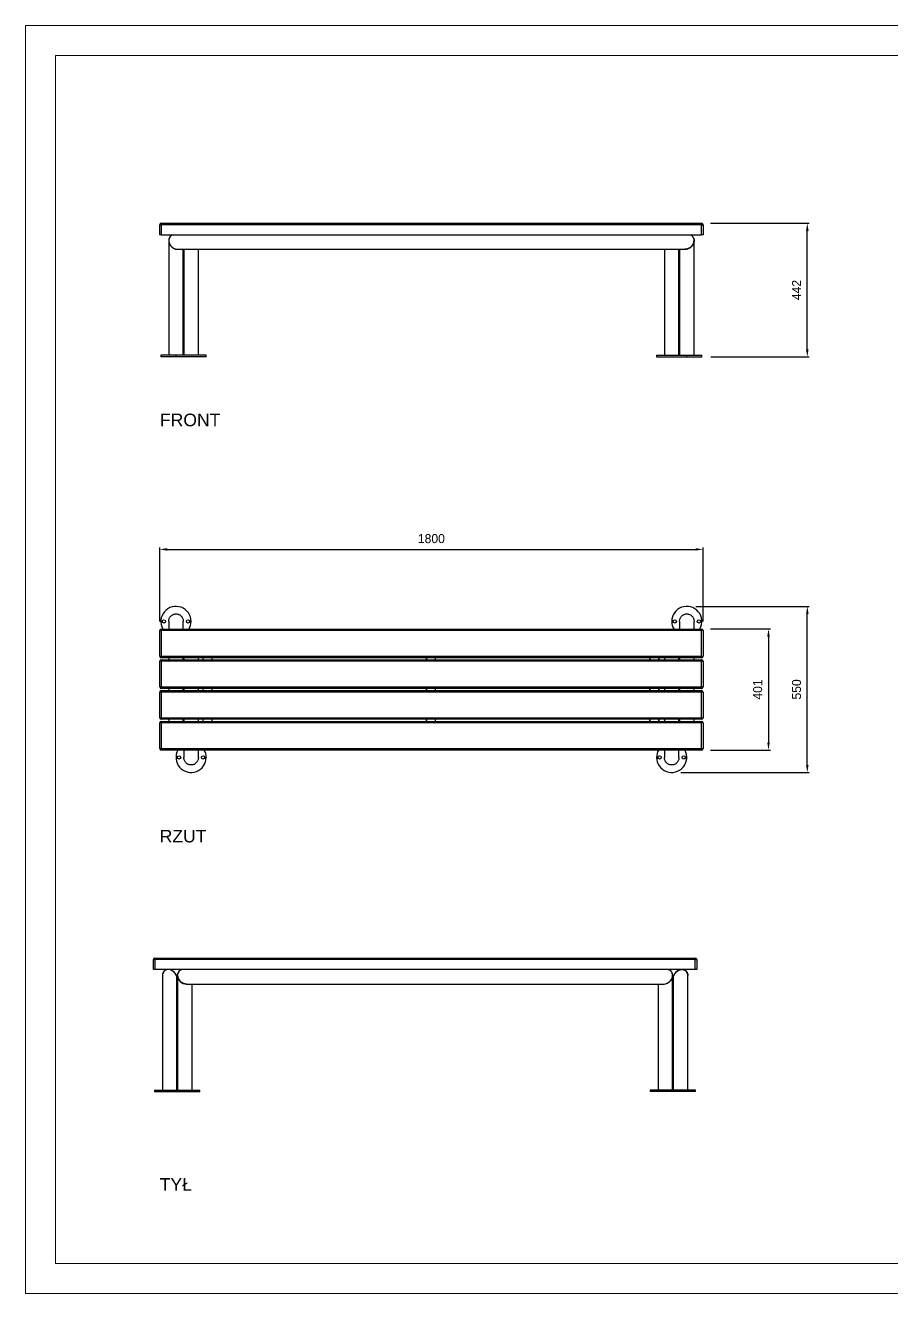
# Model space of a CAD drawing. Header units: millimetres. Extents: x 2407 to 8347, y -1852 to 2348.
# Drawn here: x 2407 to 5276, y -1852 to 2348 of the extents above; entities that cross this region are included whole.
import ezdxf

# ---------------------------------------------------------------- set-up
doc = ezdxf.new("R2010")
doc.units = ezdxf.units.MM
doc.header["$PDSIZE"] = -1
doc.layers.add('tabelka', color=155, linetype='Continuous')
doc.layers.add('WYMIAR', color=96, linetype='Continuous')
doc.dimstyles.new('1-1', dxfattribs={"dimtxt": 30, "dimasz": 25, "dimexe": 6.25, "dimexo": 30, "dimgap": 20.625, "dimtad": 1, "dimdec": 1, "dimtxsty": 'Standard', "dimcen": 0, "dimclrd": 2, "dimclre": 2, "dimclrt": 2, "dimadec": 0, "dimazin": 0, "dimtfac": 1, "dimtdec": 1, "dimtmove": 0, "dimatfit": 3, "dimfxl": 0, "dimarcsym": 0})

# ---------------------------------------------------------------- blocks, each defined once
blk = doc.blocks.new('front')
for p, q in [((2851.5, 1453.7), (2856.5, 1453.7)), ((2851.5, 1420.7), (2851.5, 1453.7)), ((2856.5, 1458.7), (2856.5, 1453.7)), ((2856.5, 1458.7), (4646.5, 1458.7)), ((2856.5, 1453.7), (2856.5, 1420.7)), ((4646.5, 1453.7), (2856.5, 1453.7)), ((4646.5, 1453.7), (4646.5, 1458.7)), ((4646.5, 1420.7), (4646.5, 1453.7)), ((4646.5, 1453.7), (4651.5, 1453.7)), ((4651.5, 1453.7), (4651.5, 1420.7)), ((2856.5, 1420.7), (2851.5, 1420.7)), ((2856.5, 1420.7), (4646.5, 1420.7)), ((2881.4, 1401.6), (2881.4, 1021.7)), ((4621.7, 1021.7), (4621.7, 1401.6)), ((4651.5, 1420.7), (4646.5, 1420.7)), ((2911.1, 1372.5), (4591.9, 1372.5)), ((2929.7, 1021.7), (2929.7, 1372.5)), ((2931.4, 1372.5), (2931.4, 1021.7)), ((2979.7, 1021.7), (2979.7, 1372.5)), ((4523.4, 1372.5), (4523.4, 1021.7)), ((4571.7, 1021.7), (4571.7, 1372.5)), ((4573.4, 1372.5), (4573.4, 1021.7)), ((2855.5, 1021.7), (2855.5, 1016.7)), ((2905.5, 1021.7), (2855.5, 1021.7)), ((2905.5, 1016.7), (2855.5, 1016.7)), ((2905.5, 1021.7), (2905.5, 1016.7)), ((3005.5, 1021.7), (2905.5, 1021.7)), ((3005.5, 1016.7), (2905.5, 1016.7)), ((3005.5, 1016.7), (3005.5, 1021.7)), ((4497.5, 1021.7), (4497.5, 1016.7)), ((4497.5, 1021.7), (4597.5, 1021.7)), ((4497.5, 1016.7), (4597.5, 1016.7)), ((4597.5, 1016.7), (4597.5, 1021.7)), ((4597.5, 1021.7), (4647.5, 1021.7)), ((4597.5, 1016.7), (4647.5, 1016.7)), ((4647.5, 1016.7), (4647.5, 1021.7))]:
    blk.add_line(p, q)
for centre, start, end in [((2856.5, 1453.7), 90, 180), ((4646.5, 1453.7), 0, 90)]:
    blk.add_arc(centre, 5, start, end)
for centre, major_axis, start_param, end_param in [((2905.5, 1396.7), (-18.9, 18.9), 5.723022, 6.954862), ((2905.5, 1396.7), (-18.9, 18.9), 0.671677, 2.469916), ((4597.5, 1396.7), (18.9, 18.9), 3.813269, 6.843349)]:
    blk.add_ellipse(centre, major_axis=major_axis, ratio=0.794987, start_param=start_param, end_param=end_param)
for points, knots in [([(2881.8, 1406.2), (2881.8, 1406.1), (2881.8, 1405.9), (2881.7, 1405.5), (2881.6, 1405.2), (2881.6, 1404.8), (2881.5, 1404.5), (2881.5, 1404.1), (2881.4, 1403.5), (2881.4, 1402.5), (2881.3, 1401.2), (2881.4, 1399.8), (2881.5, 1398.7), (2881.7, 1397.8), (2881.8, 1397.1), (2881.9, 1396.5), (2882, 1396), (2882.1, 1395.8)], [0, 0, 0, 0, 0.036015, 0.07189, 0.107642, 0.143285, 0.178838, 0.214316, 0.249736, 0.37442, 0.498556, 0.62425, 0.750169, 0.812306, 0.874595, 0.937129, 1, 1, 1, 1]), ([(2882.2, 1407.5), (2882.1, 1407.4), (2882.1, 1407.2), (2882, 1406.9), (2881.9, 1406.6), (2881.9, 1406.4), (2881.8, 1406.2)], [0, 0, 0, 0, 0.251342, 0.5017281, 0.7512499, 1, 1, 1, 1]), ([(2882.1, 1395.8), (2882.1, 1395.7), (2882.2, 1395.4), (2882.3, 1395), (2882.4, 1394.6), (2882.5, 1394.1), (2882.6, 1393.9), (2882.7, 1393.7)], [0, 0, 0, 0, 0.198513, 0.397658, 0.597548, 0.798292, 1, 1, 1, 1]), ([(2883, 1409.9), (2883, 1409.8), (2882.9, 1409.6), (2882.7, 1409.2), (2882.6, 1408.9), (2882.5, 1408.6), (2882.4, 1408.2), (2882.3, 1407.9), (2882.2, 1407.6), (2882.2, 1407.5)], [0, 0, 0, 0, 0.144962, 0.289125, 0.432547, 0.575286, 0.717401, 0.858952, 1, 1, 1, 1]), ([(2882.7, 1393.7), (2882.7, 1393.6), (2882.8, 1393.3), (2883, 1392.9), (2883.1, 1392.4), (2883.3, 1392), (2883.5, 1391.6), (2883.7, 1391.2), (2884, 1390.4), (2884.5, 1389.3), (2885.3, 1388), (2886.1, 1386.7), (2887, 1385.4), (2887.9, 1384.3), (2888.8, 1383.1), (2889.8, 1382.1), (2890.8, 1381.1), (2891.9, 1380.2), (2892.8, 1379.4), (2893.7, 1378.7), (2894.6, 1378), (2895.5, 1377.5), (2896.4, 1376.9), (2897, 1376.5), (2897.3, 1376.4)], [0, 0, 0, 0, 0.017653, 0.0353801, 0.053191, 0.0710952, 0.0891024, 0.1072217, 0.1254623, 0.1876922, 0.2512924, 0.3130396, 0.376157, 0.4379071, 0.5009568, 0.563142, 0.6265193, 0.6882938, 0.7510925, 0.7999227, 0.8491815, 0.8989167, 0.9491745, 1, 1, 1, 1]), ([(4620.3, 1393.7), (4620.3, 1393.6), (4620.2, 1393.3), (4620.1, 1392.9), (4619.9, 1392.5), (4619.7, 1392.1), (4619.6, 1391.6), (4619.4, 1391.2), (4619.2, 1390.8), (4619, 1390.4), (4618.8, 1390), (4618.6, 1389.6), (4618.4, 1389.2), (4618.2, 1388.8), (4617.9, 1388.4), (4617.5, 1387.7), (4616.9, 1386.7), (4616.1, 1385.5), (4615.1, 1384.3), (4613.9, 1382.8), (4612.2, 1381.1), (4610.6, 1379.7), (4609.3, 1378.7), (4608.5, 1378.1), (4607.6, 1377.5), (4606.7, 1376.9), (4606.1, 1376.6), (4605.8, 1376.4)], [0, 0, 0, 0, 0.017099, 0.034314, 0.051649, 0.069109, 0.086696, 0.104415, 0.122269, 0.140262, 0.158398, 0.176679, 0.19511, 0.213693, 0.232431, 0.251327, 0.310604, 0.37193, 0.435376, 0.501002, 0.621303, 0.751082, 0.797293, 0.845285, 0.895064, 0.946634, 1, 1, 1, 1]), ([(4620, 1409.9), (4620, 1409.8), (4620.1, 1409.6), (4620.3, 1409.2), (4620.4, 1408.9), (4620.5, 1408.6), (4620.6, 1408.2), (4620.7, 1407.9), (4620.8, 1407.6), (4620.8, 1407.5)], [0, 0, 0, 0, 0.146048, 0.29099, 0.43485, 0.577656, 0.719432, 0.860204, 1, 1, 1, 1]), ([(4620.9, 1395.8), (4620.9, 1395.7), (4620.8, 1395.4), (4620.7, 1395), (4620.6, 1394.6), (4620.5, 1394.1), (4620.4, 1393.9), (4620.3, 1393.7)], [0, 0, 0, 0, 0.198182, 0.39722, 0.597168, 0.798078, 1, 1, 1, 1]), ([(4620.8, 1407.5), (4620.9, 1407.4), (4620.9, 1407.2), (4621, 1406.9), (4621.1, 1406.6), (4621.1, 1406.4), (4621.2, 1406.2)], [0, 0, 0, 0, 0.252072, 0.502734, 0.752029, 1, 1, 1, 1]), ([(4621.2, 1406.2), (4621.2, 1406.1), (4621.2, 1405.9), (4621.3, 1405.5), (4621.4, 1405.1), (4621.4, 1404.7), (4621.5, 1404.3), (4621.5, 1403.9), (4621.6, 1403.5), (4621.6, 1403.1), (4621.6, 1402.7), (4621.6, 1402.4), (4621.7, 1402), (4621.7, 1401.6), (4621.6, 1401), (4621.6, 1400.4), (4621.6, 1399.6), (4621.5, 1398.9), (4621.4, 1398.1), (4621.3, 1397.3), (4621.1, 1396.6), (4621, 1396.1), (4620.9, 1395.8)], [0, 0, 0, 0, 0.03932, 0.078441, 0.117373, 0.156125, 0.194709, 0.233135, 0.271413, 0.309553, 0.347566, 0.385464, 0.423255, 0.460952, 0.498564, 0.569885, 0.641189, 0.712551, 0.784042, 0.855735, 0.927697, 1, 1, 1, 1]), ([(2897.3, 1376.4), (2897.4, 1376.3), (2897.6, 1376.2), (2898, 1375.9), (2898.4, 1375.7), (2898.9, 1375.5), (2899.1, 1375.4), (2899.3, 1375.3)], [0, 0, 0, 0, 0.1988, 0.398169, 0.598138, 0.798738, 1, 1, 1, 1]), ([(2899.3, 1375.3), (2899.4, 1375.3), (2899.8, 1375.1), (2900.2, 1374.9), (2900.8, 1374.7), (2901.3, 1374.5), (2901.8, 1374.3), (2902.3, 1374.1), (2902.8, 1373.9), (2903.4, 1373.7), (2904.3, 1373.5), (2905.3, 1373.2), (2906.3, 1373), (2907, 1372.9), (2907.3, 1372.8)], [0, 0, 0, 0, 0.062145, 0.124389, 0.186745, 0.249226, 0.311847, 0.37462, 0.437559, 0.500677, 0.625519, 0.750287, 0.87508, 1, 1, 1, 1]), ([(4595.7, 1372.8), (4594.8, 1372.7), (4593.4, 1372.5), (4591.9, 1372.5), (4591.3, 1372.5)], [0, 0, 0, 0, 0.582735, 1, 1, 1, 1]), ([(4603.8, 1375.3), (4603.6, 1375.3), (4603.3, 1375.1), (4602.7, 1374.9), (4602.2, 1374.6), (4601.6, 1374.4), (4601, 1374.2), (4600.4, 1374), (4599.6, 1373.7), (4598.7, 1373.4), (4597.6, 1373.2), (4596.5, 1373), (4595.9, 1372.9), (4595.7, 1372.8)], [0, 0, 0, 0, 0.0613958, 0.1261679, 0.1943162, 0.2658408, 0.3407422, 0.4190206, 0.5006768, 0.6148988, 0.7749259, 0.9062459, 1, 1, 1, 1]), ([(4605.8, 1376.4), (4605.6, 1376.3), (4605.3, 1376.1), (4604.8, 1375.8), (4604.3, 1375.6), (4603.9, 1375.4), (4603.8, 1375.3)], [0, 0, 0, 0, 0.240198, 0.486929, 0.740195, 1, 1, 1, 1])]:
    blk.add_open_spline(points, degree=3, knots=knots)
blk = doc.blocks.new('rzut')
for p, q in [((2881.4, 339.3), (2881.4, 314.4)), ((2929.7, 314.4), (2929.7, 339.3)), ((4573.4, 339.3), (4573.4, 314.4)), ((4621.7, 314.4), (4621.7, 339.3)), ((2856.5, 309.4), (2851.5, 309.4)), ((2851.5, 224.4), (2851.5, 309.4)), ((2856.5, 314.4), (2856.5, 309.4)), ((2856.5, 314.4), (4646.5, 314.4)), ((4646.5, 309.4), (2856.5, 309.4)), ((2856.5, 309.4), (2856.5, 224.4)), ((4646.5, 309.4), (4646.5, 314.4)), ((4651.5, 309.4), (4646.5, 309.4)), ((4646.5, 224.4), (4646.5, 309.4)), ((4651.5, 309.4), (4651.5, 224.4)), ((2851.5, 224.4), (2856.5, 224.4)), ((2856.5, 224.4), (4646.5, 224.4)), ((2856.5, 224.4), (2856.5, 219.4)), ((4646.5, 219.4), (2856.5, 219.4)), ((2856.5, 212.4), (2856.5, 207.4)), ((2856.5, 212.4), (4646.5, 212.4)), ((2881.4, 219.4), (2881.4, 212.4)), ((2929.7, 212.4), (2929.7, 219.4)), ((2931.4, 219.4), (2931.4, 212.4)), ((2979.7, 212.4), (2979.7, 219.4)), ((2995.5, 212.4), (2995.5, 219.4)), ((2996, 212.4), (2996, 219.4)), ((3025, 212.4), (3025, 219.4)), ((3025.5, 212.4), (3025.5, 219.4)), ((3735.5, 212.4), (3735.5, 219.4)), ((3736, 212.4), (3736, 219.4)), ((3765, 212.4), (3765, 219.4)), ((3765.5, 212.4), (3765.5, 219.4)), ((4475.5, 212.4), (4475.5, 219.4)), ((4476, 212.4), (4476, 219.4)), ((4505, 212.4), (4505, 219.4)), ((4505.5, 212.4), (4505.5, 219.4)), ((4523.4, 219.4), (4523.4, 212.4)), ((4571.7, 212.4), (4571.7, 219.4)), ((4573.4, 219.4), (4573.4, 212.4)), ((4621.7, 212.4), (4621.7, 219.4)), ((4646.5, 224.4), (4651.5, 224.4)), ((4646.5, 219.4), (4646.5, 224.4)), ((4646.5, 207.4), (4646.5, 212.4)), ((2851.5, 122.4), (2851.5, 207.4)), ((2856.5, 207.4), (2851.5, 207.4)), ((2856.5, 207.4), (2856.5, 122.4)), ((4646.5, 207.4), (2856.5, 207.4)), ((4651.5, 207.4), (4646.5, 207.4)), ((4646.5, 122.4), (4646.5, 207.4)), ((4651.5, 207.4), (4651.5, 122.4)), ((2851.5, 122.4), (2856.5, 122.4)), ((2856.5, 105.4), (2851.5, 105.4)), ((2851.5, 20.4), (2851.5, 105.4)), ((2856.5, 122.4), (4646.5, 122.4)), ((2856.5, 122.4), (2856.5, 117.4)), ((4646.5, 117.4), (2856.5, 117.4)), ((2856.5, 110.4), (2856.5, 105.4)), ((2856.5, 110.4), (4646.5, 110.4)), ((4646.5, 105.4), (2856.5, 105.4)), ((2856.5, 105.4), (2856.5, 20.4)), ((2881.4, 117.4), (2881.4, 110.4)), ((2929.7, 110.4), (2929.7, 117.4)), ((2931.4, 117.4), (2931.4, 110.4)), ((2979.7, 110.4), (2979.7, 117.4)), ((2995.5, 110.4), (2995.5, 117.4)), ((2996, 110.4), (2996, 117.4)), ((3025, 110.4), (3025, 117.4)), ((3025.5, 110.4), (3025.5, 117.4)), ((3735.5, 110.4), (3735.5, 117.4)), ((3736, 110.4), (3736, 117.4)), ((3765, 110.4), (3765, 117.4)), ((3765.5, 110.4), (3765.5, 117.4)), ((4475.5, 110.4), (4475.5, 117.4)), ((4476, 110.4), (4476, 117.4)), ((4505, 110.4), (4505, 117.4)), ((4505.5, 110.4), (4505.5, 117.4)), ((4523.4, 117.4), (4523.4, 110.4)), ((4571.7, 110.4), (4571.7, 117.4)), ((4573.4, 117.4), (4573.4, 110.4)), ((4621.7, 110.4), (4621.7, 117.4)), ((4646.5, 122.4), (4651.5, 122.4)), ((4646.5, 117.4), (4646.5, 122.4)), ((4646.5, 105.4), (4646.5, 110.4)), ((4651.5, 105.4), (4646.5, 105.4)), ((4646.5, 20.4), (4646.5, 105.4)), ((4651.5, 105.4), (4651.5, 20.4)), ((2851.5, 20.4), (2856.5, 20.4)), ((2856.5, 3.4), (2851.5, 3.4)), ((2851.5, -81.6), (2851.5, 3.4)), ((2856.5, 20.4), (4646.5, 20.4)), ((2856.5, 20.4), (2856.5, 15.4)), ((4646.5, 15.4), (2856.5, 15.4)), ((2856.5, 8.4), (2856.5, 3.4)), ((2856.5, 8.4), (4646.5, 8.4)), ((2856.5, 3.4), (2856.5, -81.6)), ((4646.5, 3.4), (2856.5, 3.4)), ((2881.4, 15.4), (2881.4, 8.4)), ((2929.7, 8.4), (2929.7, 15.4)), ((2931.4, 15.4), (2931.4, 8.4)), ((2979.7, 8.4), (2979.7, 15.4)), ((2995.5, 8.4), (2995.5, 15.4)), ((2996, 8.4), (2996, 15.4)), ((3025, 8.4), (3025, 15.4)), ((3025.5, 8.4), (3025.5, 15.4)), ((3735.5, 8.4), (3735.5, 15.4)), ((3736, 8.4), (3736, 15.4)), ((3765, 8.4), (3765, 15.4)), ((3765.5, 8.4), (3765.5, 15.4)), ((4475.5, 8.4), (4475.5, 15.4)), ((4476, 8.4), (4476, 15.4)), ((4505, 8.4), (4505, 15.4)), ((4505.5, 8.4), (4505.5, 15.4)), ((4523.4, 15.4), (4523.4, 8.4)), ((4571.7, 8.4), (4571.7, 15.4)), ((4573.4, 15.4), (4573.4, 8.4)), ((4621.7, 8.4), (4621.7, 15.4)), ((4646.5, 20.4), (4651.5, 20.4)), ((4646.5, 15.4), (4646.5, 20.4)), ((4646.5, 3.4), (4646.5, 8.4)), ((4646.5, -81.6), (4646.5, 3.4)), ((4651.5, 3.4), (4646.5, 3.4)), ((4651.5, 3.4), (4651.5, -81.6)), ((2851.5, -81.6), (2856.5, -81.6)), ((2856.5, -81.6), (4646.5, -81.6)), ((2856.5, -81.6), (2856.5, -86.6)), ((4646.5, -81.6), (4651.5, -81.6)), ((4646.5, -86.6), (4646.5, -81.6)), ((4646.5, -86.6), (2856.5, -86.6)), ((2931.4, -86.6), (2931.4, -110.7)), ((2979.7, -110.7), (2979.7, -86.6)), ((4523.4, -86.6), (4523.4, -110.7)), ((4571.7, -110.7), (4571.7, -86.6))]:
    blk.add_line(p, q)
for centre in [(2865.5, 339.3), (2945.5, 339.3), (4557.5, 339.3), (4637.5, 339.3), (2915.5, -110.7), (2995.5, -110.7), (4507.5, -110.7), (4587.5, -110.7)]:
    blk.add_circle(centre, 5.5)
for centre, radius, start, end in [((2905.5, 339.3), 50, 0, 209.8017), ((4597.5, 339.3), 50, 330.1983, 180), ((2905.5, 339.3), 50, 330.1983, 0), ((4597.5, 339.3), 50, 180, 209.8017), ((2856.5, 309.4), 5, 90, 180), ((4646.5, 309.4), 5, 0, 90), ((2856.5, 224.4), 5, 180, 270), ((2856.5, 207.4), 5, 90, 180), ((4646.5, 224.4), 5, 270, 0), ((4646.5, 207.4), 5, 0, 90), ((2856.5, 122.4), 5, 180, 270), ((2856.5, 105.4), 5, 90, 180), ((4646.5, 122.4), 5, 270, 0), ((4646.5, 105.4), 5, 0, 90), ((2856.5, 20.4), 5, 180, 270), ((2856.5, 3.4), 5, 90, 180), ((4646.5, 20.4), 5, 270, 0), ((4646.5, 3.4), 5, 0, 90), ((2856.5, -81.6), 5, 180, 270), ((4646.5, -81.6), 5, 270, 0), ((2955.5, -110.7), 50, 151.1185, 0), ((2955.5, -110.7), 50, 0, 28.8815), ((4547.5, -110.7), 50, 180, 28.8815), ((4547.5, -110.7), 50, 151.1185, 180)]:
    blk.add_arc(centre, radius, start, end)
for points, knots in [([(2881.4, 339.2), (2881.4, 340.4), (2881.5, 343.2), (2882.5, 347.3), (2884.2, 351.4), (2886.5, 355.1), (2889.5, 358.3), (2892.9, 360.9), (2896.6, 362.8), (2900.5, 364), (2904.5, 364.6), (2908.5, 364.4), (2912.4, 363.5), (2916.2, 362), (2918.5, 360.5), (2919.7, 359.7)], [0, 0, 0, 0, 0.068776, 0.151804, 0.232385, 0.315428, 0.393777, 0.47459, 0.549751, 0.627255, 0.699753, 0.774425, 0.845781, 0.919175, 1, 1, 1, 1]), ([(2919.7, 359.7), (2920.8, 358.8), (2922.9, 357), (2925.5, 353.6), (2927.5, 349.9), (2928.9, 345.9), (2929.6, 342.3), (2929.6, 340), (2929.6, 339.1)], [0, 0, 0, 0, 0.175203, 0.355628, 0.53078, 0.710732, 0.891082, 1, 1, 1, 1]), ([(4573.4, 339.2), (4573.4, 340.4), (4573.5, 343.2), (4574.5, 347.3), (4576.2, 351.4), (4578.5, 355.1), (4581.5, 358.3), (4584.9, 360.9), (4588.6, 362.8), (4592.5, 364), (4596.5, 364.6), (4600.5, 364.4), (4604.4, 363.5), (4608.2, 362), (4610.5, 360.5), (4611.7, 359.7)], [0, 0, 0, 0, 0.0687758, 0.1518044, 0.2323845, 0.3154279, 0.3937772, 0.4745901, 0.5497513, 0.6272549, 0.699753, 0.774425, 0.8457811, 0.9191749, 1, 1, 1, 1]), ([(4611.7, 359.7), (4612.8, 358.8), (4614.9, 357), (4617.5, 353.6), (4619.5, 349.9), (4620.9, 345.9), (4621.6, 342.3), (4621.6, 340), (4621.6, 339.1)], [0, 0, 0, 0, 0.175203, 0.355628, 0.53078, 0.710732, 0.891082, 1, 1, 1, 1]), ([(2979.6, -110.6), (2979.6, -111.5), (2979.6, -113.9), (2978.8, -117.7), (2977.3, -121.9), (2975.1, -125.7), (2972.3, -129), (2969, -131.8), (2965.3, -133.9), (2961.4, -135.3), (2957.4, -135.9), (2953.4, -135.9), (2949.5, -135.2), (2945.8, -133.9), (2942.4, -132), (2939.3, -129.5), (2936.5, -126.5), (2934.3, -123.1), (2932.6, -119.2), (2931.7, -115.1), (2931.2, -112.2), (2931.4, -110.6), (2931.4, -110.6)], [0, 0, 0, 0, 0.034412, 0.092071, 0.148234, 0.206106, 0.260861, 0.317336, 0.369896, 0.424099, 0.474717, 0.526861, 0.57654, 0.627645, 0.677635, 0.729002, 0.780388, 0.833157, 0.886559, 0.941406, 0.99673, 1, 1, 1, 1]), ([(4571.6, -110.6), (4571.6, -111.5), (4571.6, -113.9), (4570.8, -117.7), (4569.3, -121.9), (4567.1, -125.7), (4564.3, -129), (4561, -131.8), (4557.3, -133.9), (4553.4, -135.3), (4549.4, -135.9), (4545.4, -135.9), (4541.5, -135.2), (4537.8, -133.9), (4534.4, -132), (4531.3, -129.5), (4528.5, -126.5), (4526.3, -123.1), (4524.6, -119.2), (4523.7, -115.1), (4523.2, -112.2), (4523.4, -110.6), (4523.4, -110.6)], [0, 0, 0, 0, 0.034414, 0.092072, 0.148236, 0.206107, 0.260862, 0.317337, 0.369897, 0.4241, 0.474718, 0.526862, 0.576541, 0.627647, 0.677636, 0.729003, 0.780389, 0.833158, 0.88656, 0.941407, 0.996731, 1, 1, 1, 1])]:
    blk.add_open_spline(points, degree=3, knots=knots)
blk = doc.blocks.new('tyl')
for p, q in [((2830.6, -745.9), (2835.6, -745.9)), ((2830.6, -778.9), (2830.6, -745.9)), ((2835.6, -740.9), (2835.6, -745.9)), ((2835.6, -740.9), (4625.6, -740.9)), ((2835.6, -745.9), (2835.6, -778.9)), ((4625.6, -745.9), (2835.6, -745.9)), ((4625.6, -745.9), (4625.6, -740.9)), ((4625.6, -778.9), (4625.6, -745.9)), ((4625.6, -745.9), (4630.6, -745.9)), ((4630.6, -745.9), (4630.6, -778.9)), ((2835.6, -778.9), (2830.6, -778.9)), ((4625.6, -778.9), (2835.6, -778.9)), ((2860.5, -798), (2860.5, -1177.9)), ((2877.1, -778.9), (2876.8, -778.9)), ((2896.7, -785.4), (2895.6, -784.5)), ((2910.4, -798), (2910.4, -1177.9)), ((4550.7, -1177.9), (4550.7, -798)), ((4574.4, -780), (4575.2, -779.7)), ((4576.6, -779.4), (4579.9, -778.9)), ((4583.4, -778.9), (4584.4, -778.9)), ((4600.8, -1177.9), (4600.8, -798)), ((4630.6, -778.9), (4625.6, -778.9)), ((2908.8, -1177.9), (2908.8, -808.8)), ((2908.8, -827), (2910.4, -827)), ((2940.2, -827), (4521, -827)), ((2958.8, -1177.9), (2958.8, -827)), ((4502.5, -827), (4502.5, -1177.9)), ((4550.7, -827), (4552.5, -827)), ((4552.5, -808.8), (4552.5, -1177.9)), ((2834.6, -1177.9), (2834.6, -1182.9)), ((2834.6, -1177.9), (2934.6, -1177.9)), ((2834.6, -1182.9), (2934.6, -1182.9)), ((2934.6, -1182.9), (2934.6, -1177.9)), ((2934.6, -1177.9), (2984.6, -1177.9)), ((2934.6, -1182.9), (2984.6, -1182.9)), ((2984.6, -1182.9), (2984.6, -1177.9)), ((4476.6, -1177.9), (4476.6, -1182.9)), ((4526.6, -1177.9), (4476.6, -1177.9)), ((4526.6, -1182.9), (4476.6, -1182.9)), ((4526.6, -1177.9), (4526.6, -1182.9)), ((4626.6, -1177.9), (4526.6, -1177.9)), ((4626.6, -1182.9), (4526.6, -1182.9)), ((4626.6, -1182.9), (4626.6, -1177.9))]:
    blk.add_line(p, q)
for centre, start, end in [((2835.6, -745.9), 90, 180), ((4625.6, -745.9), 0, 90)]:
    blk.add_arc(centre, 5, start, end)
for centre, major_axis, start_param, end_param in [((2884.6, -802.9), (18.9, -18.9), 2.581429, 3.824281), ((2884.6, -802.9), (18.9, -18.9), 0.671677, 2.358403), ((2934.6, -802.9), (18.9, -18.9), 2.581429, 3.813269), ((2934.6, -802.9), (18.9, -18.9), 3.813269, 5.611509), ((4526.6, -802.9), (18.9, 18.9), 3.813269, 6.843349), ((4576.6, -802.9), (18.9, 18.9), 0.786315, 2.480928), ((4576.6, -802.9), (18.9, 18.9), 5.611509, 6.843349), ((4576.6, -802.9), (18.9, 18.9), 5.59659, 5.611509), ((2884.6, -802.9), (18.9, -18.9), 0.660664, 0.671677)]:
    blk.add_ellipse(centre, major_axis=major_axis, ratio=0.794987, start_param=start_param, end_param=end_param)
for points, knots in [([(2860.9, -793.3), (2860.8, -794.2), (2860.5, -795.7), (2860.5, -797.4), (2860.5, -798.1)], [0, 0, 0, 0, 0.535892, 1, 1, 1, 1]), ([(2861.3, -792.1), (2861.2, -792.2), (2861.2, -792.4), (2861.1, -792.7), (2861, -793), (2861, -793.2), (2860.9, -793.3)], [0, 0, 0, 0, 0.252072, 0.502734, 0.752029, 1, 1, 1, 1]), ([(2862.1, -789.7), (2862.1, -789.8), (2862, -790), (2861.8, -790.4), (2861.7, -790.7), (2861.6, -791), (2861.5, -791.4), (2861.4, -791.7), (2861.3, -791.9), (2861.3, -792.1)], [0, 0, 0, 0, 0.146048, 0.29099, 0.43485, 0.577656, 0.719432, 0.860204, 1, 1, 1, 1]), ([(2874.8, -779.3), (2874.7, -779.3), (2874.4, -779.4), (2874, -779.5), (2873.6, -779.6), (2873.2, -779.7), (2872.8, -779.8), (2872.4, -779.9), (2872.1, -780.1), (2871.7, -780.2), (2871.4, -780.4), (2870.5, -780.8), (2869.2, -781.4), (2867.5, -782.6), (2865.9, -784), (2864.8, -785.3), (2864.1, -786.2), (2863.7, -786.8), (2863.3, -787.3), (2863, -787.9), (2862.7, -788.5), (2862.4, -789.1), (2862.2, -789.5), (2862.1, -789.7)], [0, 0, 0, 0, 0.026659, 0.052938, 0.078835, 0.104352, 0.129489, 0.154247, 0.178627, 0.202628, 0.226252, 0.249499, 0.378581, 0.499134, 0.628195, 0.749111, 0.786847, 0.823925, 0.86036, 0.896168, 0.931366, 0.96597, 1, 1, 1, 1]), ([(2876.8, -778.9), (2876.6, -778.9), (2876.4, -779), (2876, -779), (2875.6, -779.1), (2875.2, -779.2), (2874.9, -779.2), (2874.8, -779.3)], [0, 0, 0, 0, 0.2072565, 0.4108826, 0.6108803, 0.8072519, 1, 1, 1, 1]), ([(2902, -790.7), (2901.9, -790.6), (2901.7, -790.4), (2901.4, -790), (2901.1, -789.6), (2900.8, -789.3), (2900.4, -788.9), (2900.1, -788.6), (2899.8, -788.2), (2899.3, -787.7), (2898.8, -787.2), (2898.1, -786.6), (2897.4, -786), (2896.9, -785.6), (2896.7, -785.4)], [0, 0, 0, 0, 0.05978, 0.12034, 0.181682, 0.243811, 0.30673, 0.370443, 0.434953, 0.500262, 0.620196, 0.743454, 0.87005, 1, 1, 1, 1]), ([(2906.3, -797.9), (2906.2, -797.7), (2906.1, -797.5), (2905.9, -797), (2905.7, -796.6), (2905.5, -796.2), (2905.3, -795.8), (2905.1, -795.4), (2904.8, -794.9), (2904.6, -794.5), (2904.2, -794), (2903.8, -793.2), (2903.2, -792.4), (2902.6, -791.5), (2902.2, -791), (2902, -790.7)], [0, 0, 0, 0, 0.0531395, 0.106837, 0.1611008, 0.2159389, 0.271359, 0.3273689, 0.3839758, 0.441187, 0.4990095, 0.6195701, 0.7432209, 0.8700144, 1, 1, 1, 1]), ([(2907, -799.7), (2907, -799.6), (2906.9, -799.3), (2906.8, -799), (2906.6, -798.6), (2906.5, -798.2), (2906.4, -798), (2906.3, -797.9)], [0, 0, 0, 0, 0.196844, 0.39524, 0.595214, 0.796792, 1, 1, 1, 1]), ([(2910.4, -798.2), (2910.4, -798), (2910.4, -797.8), (2910.5, -797.5), (2910.5, -797.1), (2910.5, -796.9), (2910.5, -796.7)], [0, 0, 0, 0, 0.249288, 0.499013, 0.749232, 1, 1, 1, 1]), ([(2910.5, -796.7), (2910.5, -796.6), (2910.5, -796.3), (2910.5, -795.9), (2910.6, -795.5), (2910.6, -795.1), (2910.7, -794.7), (2910.7, -794.3), (2910.8, -793.9), (2910.9, -793.5), (2911, -793.1), (2911, -792.9), (2911.1, -792.7)], [0, 0, 0, 0, 0.097974, 0.196322, 0.295073, 0.394256, 0.493899, 0.594031, 0.694679, 0.795872, 0.897636, 1, 1, 1, 1]), ([(2911.1, -792.7), (2911.1, -792.6), (2911.2, -792.4), (2911.2, -792.1), (2911.3, -791.8), (2911.4, -791.6), (2911.4, -791.5)], [0, 0, 0, 0, 0.247847, 0.497102, 0.747806, 1, 1, 1, 1]), ([(4544, -782.9), (4542.7, -782), (4540.2, -780.3), (4537.4, -779.6), (4536.1, -779.2)], [0, 0, 0, 0, 0.511995, 1, 1, 1, 1]), ([(4549.8, -791.5), (4549.7, -791.4), (4549.7, -791.2), (4549.5, -790.8), (4549.4, -790.5), (4549.3, -790.2), (4549.2, -789.8), (4549, -789.5), (4548.9, -789.2), (4548.6, -788.6), (4548.1, -787.6), (4547.4, -786.5), (4546.6, -785.5), (4545.9, -784.7), (4545.2, -784), (4544.6, -783.4), (4544.2, -783.1), (4544, -782.9)], [0, 0, 0, 0, 0.030829, 0.061769, 0.092835, 0.124037, 0.155389, 0.186902, 0.21859, 0.250463, 0.374769, 0.501631, 0.625036, 0.750884, 0.832946, 0.915947, 1, 1, 1, 1]), ([(4550.1, -792.7), (4550.1, -792.6), (4550, -792.4), (4550, -792.1), (4549.9, -791.8), (4549.8, -791.6), (4549.8, -791.5)], [0, 0, 0, 0, 0.248671, 0.498169, 0.748583, 1, 1, 1, 1]), ([(4550.7, -796.7), (4550.7, -796.6), (4550.7, -796.3), (4550.7, -795.9), (4550.6, -795.5), (4550.6, -795.1), (4550.5, -794.7), (4550.5, -794.3), (4550.4, -793.9), (4550.3, -793.5), (4550.2, -793.1), (4550.2, -792.9), (4550.1, -792.7)], [0, 0, 0, 0, 0.098997, 0.198059, 0.297246, 0.396618, 0.496233, 0.59615, 0.696428, 0.797125, 0.898297, 1, 1, 1, 1]), ([(4550.7, -798.2), (4550.7, -798), (4550.7, -797.8), (4550.7, -797.5), (4550.7, -797.1), (4550.7, -796.9), (4550.7, -796.7)], [0, 0, 0, 0, 0.249689, 0.49951, 0.749577, 1, 1, 1, 1]), ([(4554.2, -799.7), (4554.2, -799.6), (4554.3, -799.3), (4554.4, -799), (4554.6, -798.6), (4554.7, -798.2), (4554.8, -798), (4554.9, -797.9)], [0, 0, 0, 0, 0.19814, 0.397145, 0.59708, 0.798011, 1, 1, 1, 1]), ([(4554.9, -797.9), (4555, -797.7), (4555.1, -797.4), (4555.3, -797), (4555.5, -796.6), (4555.7, -796.2), (4555.9, -795.8), (4556.2, -795.3), (4556.4, -794.9), (4556.6, -794.5), (4557, -793.9), (4557.4, -793.2), (4558, -792.4), (4558.6, -791.5), (4559, -791), (4559.2, -790.7)], [0, 0, 0, 0, 0.054223, 0.108701, 0.163455, 0.218508, 0.273881, 0.329598, 0.385677, 0.442141, 0.49901, 0.622034, 0.746418, 0.872347, 1, 1, 1, 1]), ([(4559.2, -790.7), (4559.3, -790.6), (4559.5, -790.3), (4559.8, -790), (4560.1, -789.6), (4560.5, -789.2), (4560.8, -788.9), (4561.1, -788.5), (4561.4, -788.2), (4561.9, -787.7), (4562.4, -787.2), (4563.1, -786.6), (4563.8, -786), (4564.3, -785.6), (4564.5, -785.4)], [0, 0, 0, 0, 0.061477, 0.123222, 0.185252, 0.247585, 0.310236, 0.373222, 0.436558, 0.500262, 0.623711, 0.74808, 0.873475, 1, 1, 1, 1]), ([(4564.5, -785.4), (4564.6, -785.3), (4564.9, -785.1), (4565.3, -784.8), (4565.6, -784.5), (4566, -784.2), (4566.3, -784), (4566.4, -783.9)], [0, 0, 0, 0, 0.1986284, 0.3979007, 0.5978591, 0.7985451, 1, 1, 1, 1]), ([(4566.4, -783.9), (4566.6, -783.8), (4566.8, -783.6), (4567.3, -783.4), (4567.7, -783.1), (4568.1, -782.8), (4568.6, -782.6), (4569, -782.3), (4569.4, -782.1), (4569.9, -781.8), (4570.5, -781.6), (4571.1, -781.2), (4571.9, -780.9), (4572.7, -780.5), (4573.5, -780.2), (4574.1, -780.1), (4574.4, -780)], [0, 0, 0, 0, 0.055031, 0.110175, 0.165442, 0.220847, 0.276401, 0.332117, 0.388007, 0.444083, 0.500357, 0.599845, 0.699489, 0.799354, 0.899503, 1, 1, 1, 1]), ([(4584.4, -778.9), (4584.6, -778.9), (4584.8, -779), (4585.2, -779), (4585.6, -779.1), (4586, -779.2), (4586.3, -779.2), (4586.4, -779.3)], [0, 0, 0, 0, 0.201125, 0.401651, 0.601614, 0.801051, 1, 1, 1, 1]), ([(4586.4, -779.3), (4586.5, -779.3), (4586.8, -779.4), (4587.3, -779.5), (4587.7, -779.6), (4588.1, -779.7), (4588.5, -779.9), (4589, -780), (4589.4, -780.2), (4589.8, -780.3), (4590.7, -780.7), (4592, -781.4), (4593.7, -782.6), (4595.3, -784), (4596.5, -785.4), (4597.4, -786.6), (4597.9, -787.4), (4598.3, -788.1), (4598.6, -788.6), (4598.8, -789.1), (4599, -789.5), (4599.1, -789.7)], [0, 0, 0, 0, 0.028215, 0.056291, 0.084233, 0.11205, 0.139748, 0.167335, 0.194817, 0.222204, 0.249501, 0.375923, 0.499139, 0.626142, 0.749119, 0.812365, 0.874507, 0.906309, 0.937804, 0.969023, 1, 1, 1, 1]), ([(4599.1, -789.7), (4599.1, -789.8), (4599.2, -790), (4599.4, -790.3), (4599.5, -790.7), (4599.6, -791), (4599.7, -791.4), (4599.8, -791.7), (4599.9, -791.9), (4599.9, -792.1)], [0, 0, 0, 0, 0.144962, 0.289125, 0.432547, 0.575286, 0.717401, 0.858952, 1, 1, 1, 1]), ([(4599.9, -792.1), (4600, -792.2), (4600, -792.4), (4600.1, -792.7), (4600.2, -793), (4600.2, -793.2), (4600.3, -793.3)], [0, 0, 0, 0, 0.251342, 0.5017281, 0.7512499, 1, 1, 1, 1]), ([(4600.3, -793.3), (4600.4, -794.1), (4600.7, -795.7), (4600.7, -797.4), (4600.7, -798.1)], [0, 0, 0, 0, 0.529307, 1, 1, 1, 1]), ([(2936.9, -826.8), (2936.8, -826.8), (2936.5, -826.8), (2935.9, -826.7), (2935.3, -826.6), (2934.5, -826.4), (2933.5, -826.2), (2932.5, -825.9), (2931.6, -825.6), (2930.2, -825.1), (2928.6, -824.4), (2925.9, -823), (2922.8, -821), (2919.7, -818.3), (2917.4, -815.9), (2915.8, -813.8), (2914.3, -811.5), (2913, -809.1), (2911.9, -806.5), (2911.3, -804.4), (2911, -803), (2910.8, -802.2), (2910.7, -801.4), (2910.6, -800.6), (2910.5, -799.8), (2910.5, -799), (2910.5, -798.4), (2910.4, -798.2)], [0, 0, 0, 0, 0.01268, 0.028188, 0.046523, 0.067684, 0.101506, 0.125651, 0.156191, 0.183463, 0.244896, 0.299374, 0.416179, 0.532383, 0.59272, 0.649397, 0.709472, 0.766328, 0.825917, 0.883253, 0.900086, 0.916838, 0.933525, 0.950166, 0.96678, 0.983385, 1, 1, 1, 1]), ([(2940.5, -827), (2940.2, -827), (2939.1, -827.1), (2937.9, -827), (2936.9, -826.8)], [0, 0, 0, 0, 0.191137, 1, 1, 1, 1]), ([(4520, -827), (4520.1, -827), (4520.8, -827.1), (4521.6, -827), (4522.3, -826.9)], [0, 0, 0, 0, 0.068464, 1, 1, 1, 1]), ([(4526.7, -826.3), (4527.3, -826.2), (4529.4, -825.8), (4532.4, -824.5), (4535.7, -822.8), (4538.4, -820.9), (4540.8, -818.9), (4542.9, -816.8), (4544.7, -814.7), (4546.4, -812.4), (4547.8, -809.9), (4549, -807.1), (4550, -804.2), (4550.6, -801.2), (4550.7, -799.2), (4550.7, -798.2)], [0, 0, 0, 0, 0.057481, 0.19102, 0.281409, 0.37144, 0.460159, 0.528958, 0.59525, 0.662518, 0.730116, 0.797708, 0.865196, 0.932799, 1, 1, 1, 1])]:
    blk.add_open_spline(points, degree=3, knots=knots)
blk = doc.blocks.new('*D8')
at = {"layer": 'Defpoints', "color": 0}
for p in [(4646.5, 348.9), (4646.5, -52.1), (4868.2, -52.1)]:
    blk.add_point(p, dxfattribs=at)
at = {"layer": 'WYMIAR', "color": 2, "lineweight": -2}
for p, q in [((4676.5, 348.9), (4874.4, 348.9)), ((4868.2, 323.9), (4868.2, -27.1)), ((4676.5, -52.1), (4874.4, -52.1))]:
    blk.add_line(p, q, dxfattribs=at)
at = {"layer": 'WYMIAR', "color": 2}
for points in [[(4864, 323.9), (4872.3, 323.9), (4868.2, 348.9)], [(4864, -27.1), (4872.3, -27.1), (4868.2, -52.1)]]:
    blk.add_solid(points, dxfattribs=at)
at = {"layer": 'WYMIAR', "color": 2, "insert": (4832.5, 148.4), "char_height": 30, "attachment_point": 5, "rotation": 90}
blk.add_mtext('401', dxfattribs=at)
blk = doc.blocks.new('*D9')
at = {"layer": 'Defpoints', "color": 0}
for p in [(4597.5, 423.8), (4996.8, 423.8), (4547.5, -126.2)]:
    blk.add_point(p, dxfattribs=at)
at = {"layer": 'WYMIAR', "color": 2, "lineweight": -2}
for p, q in [((4627.5, 423.8), (5003.1, 423.8)), ((4996.8, -101.2), (4996.8, 398.8)), ((4577.5, -126.2), (5003.1, -126.2))]:
    blk.add_line(p, q, dxfattribs=at)
at = {"layer": 'WYMIAR', "color": 2}
for points in [[(4992.6, 398.8), (5001, 398.8), (4996.8, 423.8)], [(4992.6, -101.2), (5001, -101.2), (4996.8, -126.2)]]:
    blk.add_solid(points, dxfattribs=at)
at = {"layer": 'WYMIAR', "color": 2, "insert": (4961.2, 148.8), "char_height": 30, "attachment_point": 5, "rotation": 90}
blk.add_mtext('550', dxfattribs=at)
blk = doc.blocks.new('*D10')
at = {"layer": 'Defpoints', "color": 0}
for p in [(4646.5, 1692.4), (4996.8, 1692.4), (4647.5, 1250.4)]:
    blk.add_point(p, dxfattribs=at)
at = {"layer": 'WYMIAR', "color": 2, "lineweight": -2}
for p, q in [((4676.5, 1692.4), (5003.1, 1692.4)), ((4996.8, 1275.4), (4996.8, 1667.4)), ((4677.5, 1250.4), (5003.1, 1250.4))]:
    blk.add_line(p, q, dxfattribs=at)
at = {"layer": 'WYMIAR', "color": 2}
for points in [[(4992.6, 1667.4), (5001, 1667.4), (4996.8, 1692.4)], [(4992.6, 1275.4), (5001, 1275.4), (4996.8, 1250.4)]]:
    blk.add_solid(points, dxfattribs=at)
at = {"layer": 'WYMIAR', "color": 2, "insert": (4961.2, 1471.4), "char_height": 30, "attachment_point": 5, "rotation": 90}
blk.add_mtext('442', dxfattribs=at)
blk = doc.blocks.new('*D11')
at = {"layer": 'Defpoints', "color": 0}
for p in [(4651.5, 612.5), (2851.5, 343.9), (4651.5, 343.9)]:
    blk.add_point(p, dxfattribs=at)
at = {"layer": 'WYMIAR', "color": 2, "lineweight": -2}
for p, q in [((2851.5, 373.9), (2851.5, 618.7)), ((2876.5, 612.5), (4626.5, 612.5)), ((4651.5, 373.9), (4651.5, 618.7))]:
    blk.add_line(p, q, dxfattribs=at)
at = {"layer": 'WYMIAR', "color": 2}
for points in [[(2876.5, 616.6), (2876.5, 608.3), (2851.5, 612.5)], [(4626.5, 616.6), (4626.5, 608.3), (4651.5, 612.5)]]:
    blk.add_solid(points, dxfattribs=at)
at = {"layer": 'WYMIAR', "color": 2, "insert": (3751.5, 648.1), "char_height": 30, "attachment_point": 5}
blk.add_mtext('1800', dxfattribs=at)

msp = doc.modelspace()

# ---------------------------------------------------------------- linework, layer by layer
at = {"layer": 'tabelka', "lineweight": 5}
for points in [[(2406.53, 2347.87), (8346.53, 2347.87), (8346.53, -1852.13), (2406.53, -1852.13)], [(2506.53, 2247.87), (8246.53, 2247.87), (8246.53, -1752.13), (2506.53, -1752.13)]]:
    msp.add_lwpolyline(points, close=True, dxfattribs=at)

# ---------------------------------------------------------------- block references
for name, p in [('front', (0, 233.76)), ('rzut', (0, 34.47)), ('tyl', (0, 0))]:
    msp.add_blockref(name, p)

# ---------------------------------------------------------------- texts
at = {"layer": 'WYMIAR', "char_height": 41.5951, "width": 196.5247, "attachment_point": 1}
for s, insert in [('{\\f@Arial Unicode MS|b0|i0|c238|p34;FRONT}', (2852.36, 1062.04)), ('{\\f@Arial Unicode MS|b0|i0|c238|p34;RZUT}', (2851.5, -316.27)), ('{\\f@Arial Unicode MS|b0|i0|c238|p34;TYŁ}', (2851.5, -1469.58))]:
    msp.add_mtext(s, dxfattribs=dict(at, insert=insert))

# ---------------------------------------------------------------- dimensions: what is measured, and where the dimension line sits
at = {"layer": 'WYMIAR'}
for base, p1, p2, picture, middle in [((4996.81, 1692.44), (4647.5, 1250.44), (4646.5, 1692.44), '*D10', (4961.19, 1471.44)), ((4996.81, 423.75), (4547.5, -126.25), (4597.5, 423.75), '*D9', (4961.19, 148.75))]:
    dim = msp.add_linear_dim(base=base, p1=p1, p2=p2, angle=90, dimstyle='1-1', dxfattribs=at)
    dim.commit()
    dim.dimension.update_dxf_attribs({"geometry": picture, "text_midpoint": middle})
dim = msp.add_linear_dim(base=(4651.5, 612.47), p1=(2851.5, 343.9), p2=(4651.5, 343.9), dimstyle='1-1', dxfattribs=at)
dim.commit()
dim.dimension.update_dxf_attribs({"geometry": '*D11', "text_midpoint": (3751.5, 648.09)})
dim = msp.add_linear_dim(base=(4868.17, -52.1), p1=(4646.5, 348.9), p2=(4646.5, -52.1), angle=90, text='401', dimstyle='1-1', dxfattribs=at)
dim.commit()
dim.dimension.update_dxf_attribs({"geometry": '*D8', "text_midpoint": (4832.54, 148.4)})

doc.saveas('drawing.dxf')
